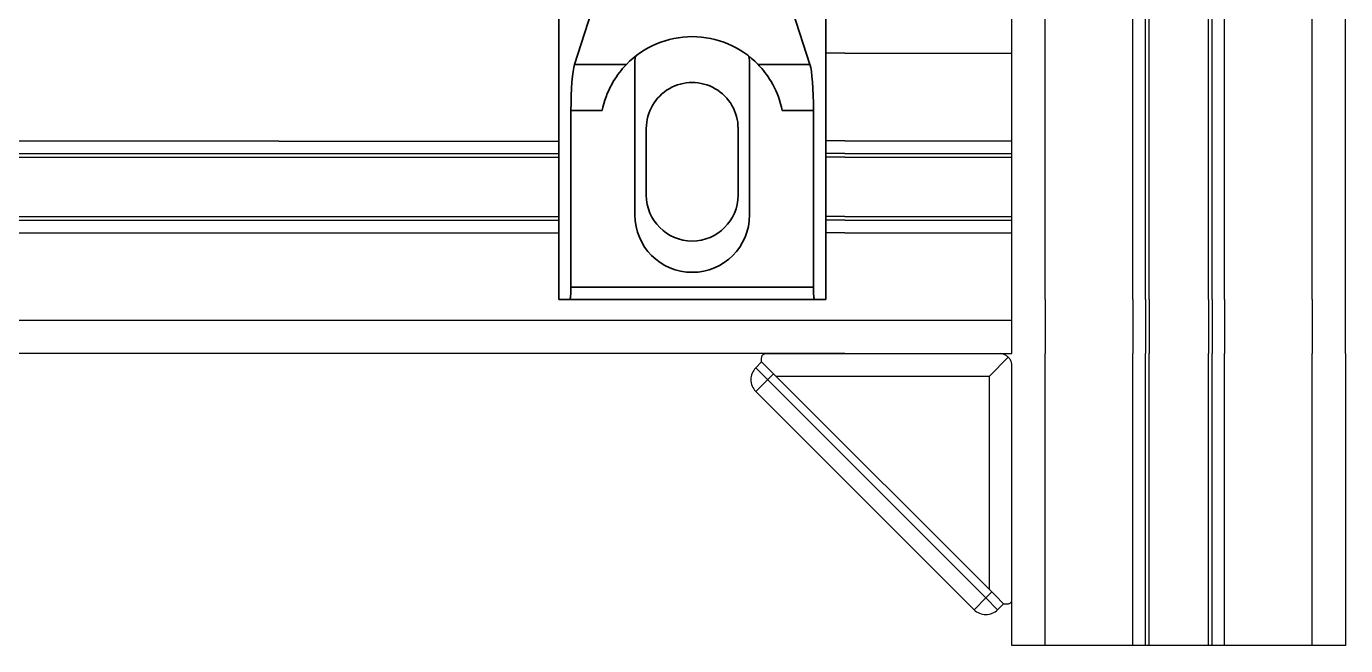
# Model space of a CAD drawing. Header units: millimetres. Extents: x -3183 to 3067, y 1033 to 2218.
# Drawn here: x 2220 to 2378.1, y 1464.5 to 1538.7 of the extents above; entities that cross this region are included whole.
import ezdxf

# ---------------------------------------------------------------- set-up
doc = ezdxf.new("R2010")
doc.units = ezdxf.units.MM
doc.linetypes.add('phl_thick', pattern=[0])
doc.layers.add('Kontury', color=7, linetype='Continuous', lineweight=35)
doc.layers.add('projection', color=7, linetype='Continuous')

msp = doc.modelspace()

# ---------------------------------------------------------------- linework, layer by layer
for p, q in [((2318.1088, 1535.51544), (2315.79812, 1535.51544)), ((2250.27382, 1525.00044), (2179.22078, 1524.94915)), ((2250.27382, 1525.00044), (2283.79812, 1525.00044)), ((2318.1088, 1525.01544), (2315.79812, 1525.01544)), ((2179.22078, 1523.51544), (2250.27382, 1523.51544)), ((2179.22078, 1523.07305), (2250.27382, 1523.07305)), ((2250.27382, 1523.51544), (2283.79812, 1523.51544)), ((2250.27382, 1523.07305), (2283.79812, 1523.07305)), ((2318.1088, 1523.51544), (2315.79812, 1523.51544)), ((2318.1088, 1523.07305), (2315.79812, 1523.07305)), ((2179.22078, 1515.95783), (2250.27382, 1515.95783)), ((2179.22078, 1515.51544), (2250.27382, 1515.51544)), ((2250.27382, 1515.95783), (2283.79812, 1515.95783)), ((2250.27382, 1515.51544), (2283.79812, 1515.51544)), ((2318.1088, 1515.95783), (2315.79812, 1515.95783)), ((2318.1088, 1515.51544), (2315.79812, 1515.51544)), ((2179.22078, 1514.01544), (2250.27382, 1514.01544)), ((2250.27382, 1514.01544), (2283.79812, 1514.01544)), ((2318.1088, 1514.01544), (2315.79812, 1514.01544)), ((2338.1088, 1499.51544), (2338.1088, 1506.01544)), ((2342.1088, 1506.01544), (2342.1088, 1499.51544)), ((2352.6088, 1506.01544), (2352.6088, 1499.51544)), ((2354.1088, 1506.01544), (2354.1088, 1499.51544)), ((2354.55119, 1506.01544), (2354.55119, 1499.51544)), ((2361.66641, 1506.01544), (2361.66641, 1499.51544)), ((2362.1088, 1506.01544), (2362.1088, 1499.51544)), ((2363.6088, 1506.01544), (2363.6088, 1499.51544)), ((2374.1088, 1506.01544), (2374.1088, 1499.51544)), ((2378.1088, 1499.51544), (2378.1088, 1506.01544)), ((2179.22078, 1503.51544), (2250.27382, 1503.51544)), ((2250.27382, 1503.51544), (2318.1088, 1503.51544)), ((2250.27382, 1499.51544), (2179.22078, 1499.51544)), ((2318.1088, 1499.51544), (2250.27382, 1499.51544)), ((2342.1088, 1464.51544), (2342.1088, 1499.51544)), ((2352.6088, 1464.51544), (2352.6088, 1499.51544)), ((2354.1088, 1464.51544), (2354.1088, 1499.51544)), ((2354.55119, 1464.51544), (2354.55119, 1499.51544)), ((2361.66641, 1464.51544), (2361.66641, 1499.51544)), ((2362.1088, 1464.51544), (2362.1088, 1499.51544)), ((2363.6088, 1464.51544), (2363.6088, 1499.51544)), ((2374.1088, 1464.51544), (2374.1088, 1499.51544)), ((2378.1088, 1499.51544), (2378.1088, 1464.51544)), ((2338.1088, 1464.51544), (2338.08897, 1469.85549)), ((2378.1088, 1464.51544), (2338.1088, 1464.51544))]:
    msp.add_line(p, q)
at = {"layer": 'Kontury'}
for p, q in [((2285.6827, 1534.1768), (2288.11774, 1541.73633)), ((2311.47849, 1541.73633), (2313.91353, 1534.1768)), ((2283.79812, 1506.01544), (2283.79812, 1541.01544)), ((2315.79812, 1541.01544), (2315.79812, 1506.01544)), ((2285.6827, 1534.1768), (2291.90486, 1534.1768)), ((2291.26959, 1533.46268), (2291.44866, 1533.6769)), ((2291.44866, 1533.6769), (2291.6172, 1533.86881)), ((2291.6172, 1533.86881), (2291.77069, 1534.03611)), ((2291.77069, 1534.03611), (2291.90486, 1534.1768)), ((2292.92312, 1534.14044), (2292.92312, 1534.14044)), ((2292.92312, 1534.14044), (2292.92312, 1516.14044)), ((2306.67312, 1534.14044), (2306.67312, 1534.14044)), ((2306.67312, 1534.14044), (2306.67312, 1516.14044)), ((2307.69138, 1534.1768), (2313.91353, 1534.1768)), ((2307.69146, 1534.17674), (2307.82554, 1534.03611)), ((2307.82554, 1534.03611), (2307.97904, 1533.86881)), ((2307.97904, 1533.86881), (2308.14757, 1533.67686)), ((2308.14757, 1533.67686), (2308.32665, 1533.46268)), ((2290.14665, 1531.79263), (2290.33442, 1532.12245)), ((2290.33442, 1532.12245), (2290.52389, 1532.4305)), ((2290.52389, 1532.4305), (2290.71189, 1532.71546)), ((2290.71189, 1532.71546), (2290.89739, 1532.97896)), ((2290.89739, 1532.97896), (2291.08444, 1533.22889)), ((2291.08444, 1533.22889), (2291.26959, 1533.46268)), ((2308.32665, 1533.46268), (2308.51179, 1533.22889)), ((2308.51179, 1533.22889), (2308.69884, 1532.97896)), ((2308.69884, 1532.97896), (2308.88434, 1532.71546)), ((2308.88434, 1532.71546), (2309.07234, 1532.4305)), ((2309.07234, 1532.4305), (2309.26181, 1532.12245)), ((2309.26181, 1532.12245), (2309.44958, 1531.79263)), ((2289.46834, 1530.2962), (2289.62204, 1530.69233)), ((2289.62204, 1530.69233), (2289.78779, 1531.07538)), ((2289.78779, 1531.07538), (2289.96353, 1531.44288)), ((2289.96353, 1531.44288), (2290.14665, 1531.79263)), ((2309.44958, 1531.79263), (2309.6327, 1531.44288)), ((2309.6327, 1531.44288), (2309.80845, 1531.07538)), ((2309.80845, 1531.07538), (2309.9742, 1530.69233)), ((2309.9742, 1530.69233), (2310.12789, 1530.2962)), ((2289.00627, 1528.64524), (2289.09675, 1529.06087)), ((2289.09675, 1529.06087), (2289.20438, 1529.47708)), ((2289.20438, 1529.47708), (2289.32855, 1529.89006)), ((2289.32855, 1529.89006), (2289.46834, 1530.2962)), ((2310.12789, 1530.2962), (2310.26769, 1529.89006)), ((2310.26769, 1529.89006), (2310.39186, 1529.47708)), ((2310.39186, 1529.47708), (2310.49948, 1529.06087)), ((2310.49948, 1529.06087), (2310.58996, 1528.64524)), ((2285.27077, 1528.64524), (2289.00627, 1528.64524)), ((2285.27077, 1507.46544), (2285.27077, 1528.64524)), ((2310.58996, 1528.64524), (2314.32546, 1528.64524)), ((2314.32546, 1528.64524), (2314.32546, 1507.46544)), ((2294.29812, 1518.51544), (2294.29812, 1526.51544)), ((2294.29812, 1526.51544), (2294.29812, 1526.51544)), ((2305.29812, 1526.51544), (2305.29812, 1518.51544)), ((2305.29812, 1526.51544), (2305.29812, 1526.51544)), ((2294.29812, 1518.51544), (2294.29812, 1518.51544)), ((2305.29812, 1518.51544), (2305.29812, 1518.51544)), ((2292.92312, 1516.14044), (2292.92312, 1516.14044)), ((2306.67312, 1516.14044), (2306.67312, 1516.14044)), ((2285.27077, 1507.46544), (2314.32546, 1507.46544)), ((2283.79812, 1506.01544), (2285.12351, 1506.01544)), ((2285.12351, 1506.01544), (2314.47273, 1506.01544)), ((2314.47273, 1506.01544), (2315.79812, 1506.01544))]:
    msp.add_line(p, q, dxfattribs=at)
for centre, radius, start, end in [((2299.79812, 1534.14044), 6.875, 171.4464772, 180.0000198), ((2299.79812, 1534.14044), 6.875, 0, 8.5535228), ((2299.79812, 1526.51544), 5.5, 0, 180.0000198), ((2299.79812, 1518.51544), 5.5, 180.0000198, 0), ((2299.79812, 1516.14044), 6.875, 180.0000198, 0)]:
    msp.add_arc(centre, radius, start, end, dxfattribs=at)
for centre, major_axis, ratio, start_param, end_param in [((2299.79812, 1526.51544), (0, -11), 1, 2.341286928, 3.941898379), ((2285.85983, 1528.64524), (0, -5.8), 0.1015625, -2.836160034, -1.570796327), ((2313.7364, 1528.64524), (0, 5.8), 0.1015625, -1.570796327, -0.305432619), ((2285.12351, 1507.46544), (0, 1.45), 0.1015625, -3.141592654, -1.570796327), ((2314.47273, 1507.46544), (0, -1.45), 0.1015625, -1.570796327, 0)]:
    msp.add_ellipse(centre, major_axis=major_axis, ratio=ratio, start_param=start_param, end_param=end_param, dxfattribs=at)
at = {"layer": 'projection', "color": 7, "linetype": 'phl_thick'}
for p, q in [((2374.1088, 1506.01544), (2374.1088, 1905.27977)), ((2378.1088, 1506.01544), (2378.1088, 1905.27977)), ((2338.1088, 1506.01544), (2338.1088, 1829.29216)), ((2342.1088, 1506.01544), (2342.1088, 1829.29216)), ((2352.6088, 1506.01544), (2352.6088, 1829.29216)), ((2354.1088, 1506.01544), (2354.1088, 1829.29216)), ((2354.55119, 1506.01544), (2354.55119, 1829.29216)), ((2361.66641, 1506.01544), (2361.66641, 1829.29216)), ((2362.1088, 1506.01544), (2362.1088, 1829.29216)), ((2363.6088, 1506.01544), (2363.6088, 1829.29216)), ((2318.1088, 1535.51544), (2338.1088, 1535.51544)), ((2318.1088, 1525.01544), (2338.1088, 1525.01544)), ((2318.1088, 1523.51544), (2338.1088, 1523.51544)), ((2318.1088, 1523.07305), (2338.1088, 1523.07305)), ((2338.1088, 1517.99955), (2338.1088, 1519.49955)), ((2338.1088, 1517.55716), (2338.1088, 1517.99955)), ((2318.1088, 1515.95783), (2338.1088, 1515.95783)), ((2318.1088, 1515.51544), (2338.1088, 1515.51544)), ((2318.1088, 1514.01544), (2338.1088, 1514.01544)), ((2338.1088, 1509.99955), (2338.1088, 1510.44194)), ((2318.1088, 1503.51544), (2338.1088, 1503.51544)), ((2308.1187, 1499.02534), (2308.12485, 1499.104)), ((2308.1187, 1498.52534), (2308.1187, 1499.02534)), ((2308.12485, 1499.104), (2308.14217, 1499.17673)), ((2308.14217, 1499.17673), (2308.16865, 1499.24318)), ((2308.16865, 1499.24318), (2308.2029, 1499.30302)), ((2308.2029, 1499.30302), (2308.24363, 1499.35597)), ((2308.24363, 1499.35597), (2308.28967, 1499.40182)), ((2308.28967, 1499.40182), (2308.33991, 1499.4404)), ((2308.33991, 1499.4404), (2308.39331, 1499.47166)), ((2308.39331, 1499.47166), (2308.44885, 1499.49561)), ((2308.44885, 1499.49561), (2308.50555, 1499.51237)), ((2308.50555, 1499.51237), (2308.56244, 1499.52216)), ((2308.56244, 1499.52216), (2308.6187, 1499.52534)), ((2308.6187, 1499.52534), (2332.6187, 1499.52534)), ((2318.1088, 1499.51544), (2338.1088, 1499.51544)), ((2332.6286, 1499.51544), (2332.6187, 1499.52534)), ((2332.6286, 1499.51544), (2336.79075, 1499.51544)), ((2335.4187, 1496.82534), (2337.67936, 1499.086)), ((2336.88526, 1499.50116), (2336.79075, 1499.51544)), ((2336.98042, 1499.48082), (2336.88526, 1499.50116)), ((2337.07551, 1499.45398), (2336.98042, 1499.48082)), ((2337.16979, 1499.42044), (2337.07551, 1499.45398)), ((2337.26253, 1499.38014), (2337.16979, 1499.42044)), ((2337.35298, 1499.33303), (2337.26253, 1499.38014)), ((2337.44055, 1499.27975), (2337.35298, 1499.33303)), ((2337.52457, 1499.22058), (2337.44055, 1499.27975)), ((2337.60439, 1499.15587), (2337.52457, 1499.22058)), ((2337.67936, 1499.086), (2337.60439, 1499.15587)), ((2337.74923, 1499.01103), (2337.67936, 1499.086)), ((2337.81394, 1498.9312), (2337.74923, 1499.01103)), ((2337.87311, 1498.84719), (2337.81394, 1498.9312)), ((2307.41591, 1497.81392), (2308.12301, 1498.52103)), ((2308.83012, 1496.39971), (2307.41591, 1497.81392)), ((2309.09768, 1497.54636), (2308.1187, 1498.52534)), ((2309.53722, 1497.10681), (2309.09768, 1497.54636)), ((2337.92639, 1498.75962), (2337.87311, 1498.84719)), ((2337.9735, 1498.66917), (2337.92639, 1498.75962)), ((2338.0138, 1498.57643), (2337.9735, 1498.66917)), ((2338.04734, 1498.48215), (2338.0138, 1498.57643)), ((2338.07418, 1498.38706), (2338.04734, 1498.48215)), ((2338.09452, 1498.2919), (2338.07418, 1498.38706)), ((2338.1088, 1498.19739), (2338.09452, 1498.2919)), ((2338.1088, 1494.03524), (2338.1088, 1498.19739)), ((2307.41591, 1494.98549), (2309.53722, 1497.10681)), ((2334.99307, 1470.23676), (2308.83012, 1496.39971)), ((2336.13972, 1470.50432), (2309.53722, 1497.10681)), ((2309.8187, 1496.82534), (2335.4187, 1496.82534)), ((2335.4187, 1471.22534), (2335.4187, 1496.82534)), ((2333.57886, 1468.82254), (2307.41591, 1494.98549)), ((2338.11858, 1494.02546), (2338.1088, 1494.03524)), ((2338.11858, 1494.02546), (2338.1187, 1494.02559)), ((2338.1187, 1470.02534), (2338.1187, 1494.02559)), ((2334.99307, 1470.23676), (2335.70018, 1470.94386)), ((2337.1187, 1469.52534), (2336.13972, 1470.50432)), ((2333.57886, 1468.82254), (2334.99307, 1470.23676)), ((2336.40728, 1468.82254), (2334.99307, 1470.23676)), ((2336.40728, 1468.82254), (2337.11439, 1469.52965)), ((2337.1187, 1469.52534), (2337.6187, 1469.52534)), ((2337.6187, 1469.52534), (2337.69737, 1469.53157)), ((2337.69737, 1469.53157), (2337.77009, 1469.54874)), ((2337.77009, 1469.54874), (2337.83654, 1469.57529)), ((2337.83654, 1469.57529), (2337.89638, 1469.60954)), ((2337.89638, 1469.60954), (2337.94934, 1469.65026)), ((2337.94934, 1469.65026), (2337.99518, 1469.6963)), ((2337.99518, 1469.6963), (2338.03376, 1469.74655)), ((2338.03376, 1469.74655), (2338.06502, 1469.79995)), ((2338.06502, 1469.79995), (2338.08897, 1469.85549)), ((2338.08897, 1469.85549), (2338.10573, 1469.91219)), ((2338.10573, 1469.91219), (2338.11553, 1469.96908)), ((2338.11553, 1469.96908), (2338.1187, 1470.02534))]:
    msp.add_line(p, q, dxfattribs=at)
for centre, start, end in [((2308.83012, 1496.39971), 134.999985, 225.0000175), ((2334.99307, 1470.23676), 224.9999825, 315.000015)]:
    msp.add_arc(centre, 2, start, end, dxfattribs=at)

doc.saveas('drawing.dxf')
